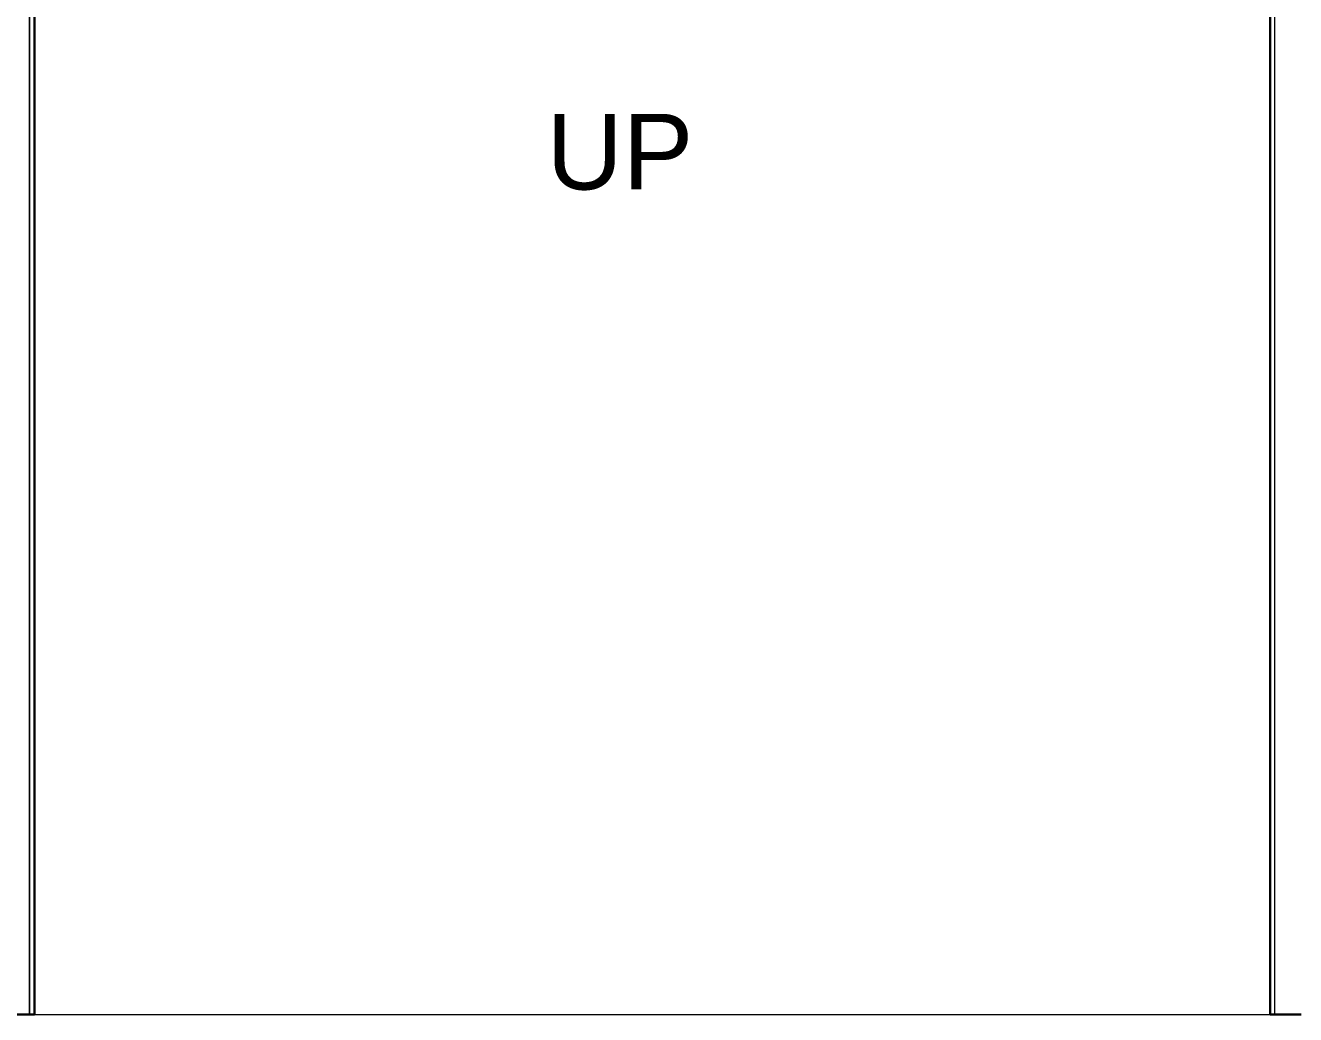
# Model space of a CAD drawing. Header units: millimetres. Extents: x 90978 to 295199, y -4084 to 97293.
# Drawn here: x 191725 to 195920, y 28463 to 31732 of the extents above; entities that cross this region are included whole.
import ezdxf

# ---------------------------------------------------------------- set-up
doc = ezdxf.new("R2010")
doc.units = ezdxf.units.MM
doc.header["$MEASUREMENT"] = 0
for name, color, linetype, lineweight in [('CSM-STL-XX-ZZ-M3-A-XXXX-00001_detached _19_04_21__rvt-1-Level 0$0$A-FLOR-LEVL', 7, 'CONTINUOUS', 9), ('CSM-STL-XX-ZZ-M3-A-XXXX-00001_detached _19_04_21__rvt-1-Level 0$0$A-FLOR-LEVL-TEXT', 7, 'CONTINUOUS', 9), ('CSM-STL-XX-ZZ-M3-A-XXXX-00001_detached _19_04_21__rvt-1-Level 0$0$A-WALL', 7, 'CONTINUOUS', 9), ('CSM-STL-XX-ZZ-M3-A-XXXX-00001_detached _19_04_21__rvt-1-Level 0$0$I-WALL', 7, 'CONTINUOUS', 9)]:
    doc.layers.add(name, color=color, linetype=linetype, lineweight=lineweight)
doc.styles.add('CSM-STL-XX-ZZ-M3-A-XXXX-00001_detached _19_04_21__rvt-1-Level 0$0$Arial', font='arial.ttf', dxfattribs={"height": 250})

msp = doc.modelspace()

# ---------------------------------------------------------------- linework, layer by layer
at = {"layer": 'CSM-STL-XX-ZZ-M3-A-XXXX-00001_detached _19_04_21__rvt-1-Level 0$0$A-FLOR-LEVL'}
msp.add_line((191754.8, 28463.2), (195836.1, 28463.2), dxfattribs=at)
at = {"layer": 'CSM-STL-XX-ZZ-M3-A-XXXX-00001_detached _19_04_21__rvt-1-Level 0$0$A-WALL'}
for p, q in [((191738.8, 28463.2), (191738.8, 33769.2)), ((191739.8, 28463.2), (191739.8, 33769.2)), ((195851.1, 28463.2), (195851.1, 33769.2)), ((195852.1, 28463.2), (195852.1, 33769.2))]:
    msp.add_line(p, q, dxfattribs=at)
at = {"layer": 'CSM-STL-XX-ZZ-M3-A-XXXX-00001_detached _19_04_21__rvt-1-Level 0$0$I-WALL', "lineweight": 30}
for p, q in [((191754.8, 28463.2), (191754.8, 33769.2)), ((195836.1, 33769.2), (195836.1, 28463.2)), ((191652.8, 28463.2), (191754.8, 28463.2)), ((195836.1, 28463.2), (195938.1, 28463.2))]:
    msp.add_line(p, q, dxfattribs=at)

# ---------------------------------------------------------------- texts
at = {"layer": 'CSM-STL-XX-ZZ-M3-A-XXXX-00001_detached _19_04_21__rvt-1-Level 0$0$A-FLOR-LEVL-TEXT', "style": 'CSM-STL-XX-ZZ-M3-A-XXXX-00001_detached _19_04_21__rvt-1-Level 0$0$Arial'}
msp.add_text('UP', height=250, dxfattribs=at).set_placement((193446.1, 31189.5))

doc.saveas('drawing.dxf')
